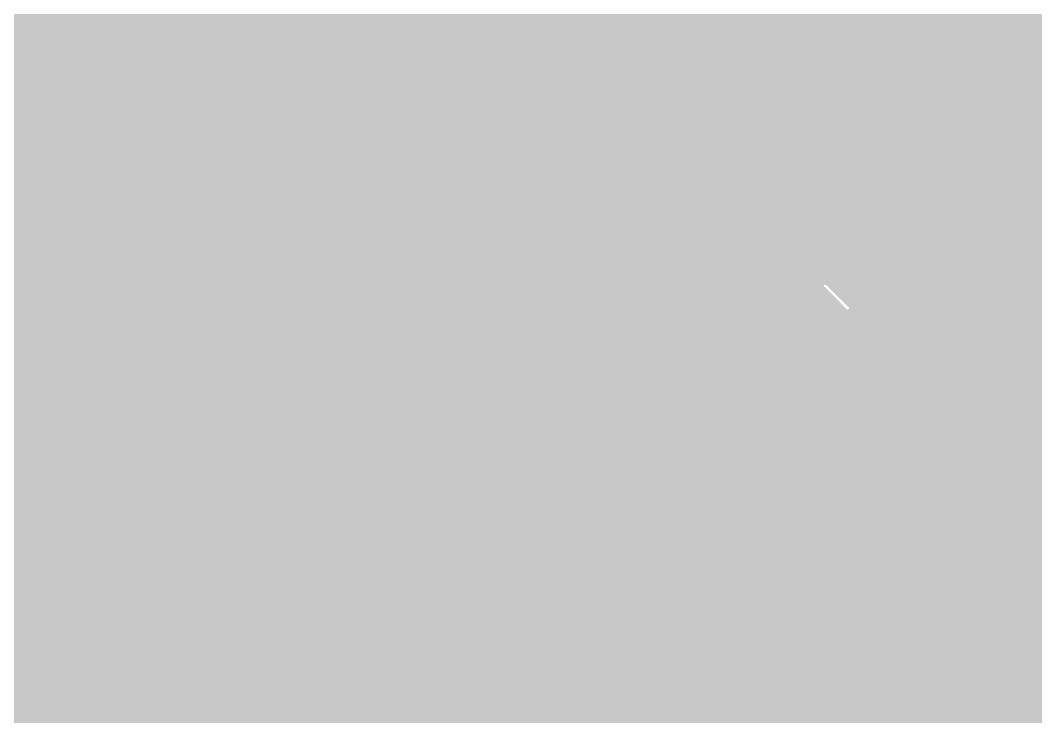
# Model space of a CAD drawing. Extents: x -72 to 72, y -47 to 50.
# Drawn here: x 13.66 to 19.81, y 24.64 to 28.85 of the extents above; entities that cross this region are included whole.
import ezdxf

# ---------------------------------------------------------------- set-up
doc = ezdxf.new("R2010")
doc.units = 0
doc.header["$MEASUREMENT"] = 0
doc.layers.get('0').update_dxf_attribs({"linetype": 'CONTINUOUS'})
for name, color, linetype in [('22-303-0_BOT', 7, 'CONTINUOUS'), ('22-303-0_DRD', 7, 'CONTINUOUS'), ('22-303-0_GND', 6, 'CONTINUOUS'), ('22-303-0_IN1', 4, 'CONTINUOUS'), ('22-303-0_IN2', 3, 'CONTINUOUS'), ('22-303-0_PWR', 5, 'CONTINUOUS'), ('22-303-0_SMB', 10, 'CONTINUOUS'), ('22-303-0_SMT', 14, 'CONTINUOUS'), ('22-303-0_SPB', 9, 'CONTINUOUS'), ('22-303-0_SPT', 12, 'CONTINUOUS'), ('22-303-0_SSB', 11, 'CONTINUOUS'), ('22-303-0_SST', 13, 'CONTINUOUS'), ('22-303-0_TOP', 8, 'CONTINUOUS'), ('THRUHOLE_TAP', 7, 'CONTINUOUS')]:
    doc.layers.add(name, color=color, linetype=linetype)

# ---------------------------------------------------------------- blocks, each defined once
blk = doc.blocks.new('ROUND_48')
at = {"const_width": 0.29972}
blk.add_lwpolyline([(-0.14986, 0, 1), (0.14986, 0, 1)], format="xyb", close=True, dxfattribs=at)
blk = doc.blocks.new('OBLONG_60')
at = {"const_width": 0.29972}
blk.add_lwpolyline([(0.59944, 0), (-0.59944, 0)], dxfattribs=at)
at = {"const_width": 0.14986}
for points in [[(-0.67437, 0, 1), (-0.52451, 0, 1)], [(0.52451, 0, 1), (0.67437, 0, 1)]]:
    blk.add_lwpolyline(points, format="xyb", close=True, dxfattribs=at)
blk = doc.blocks.new('ROUND_81')
at = {"const_width": 0.0635}
blk.add_lwpolyline([(-0.03175, 0, 1), (0.03175, 0, 1)], format="xyb", close=True, dxfattribs=at)
blk = doc.blocks.new('ROUND_82')
at = {"const_width": 0.50038}
blk.add_lwpolyline([(-0.25019, 0, 1), (0.25019, 0, 1)], format="xyb", close=True, dxfattribs=at)
blk = doc.blocks.new('ROUND_83')
at = {"const_width": 0.50038}
blk.add_lwpolyline([(-0.25019, 0, 1), (0.25019, 0, 1)], format="xyb", close=True, dxfattribs=at)
blk = doc.blocks.new('ROUND_53')
at = {"const_width": 0.29972}
blk.add_lwpolyline([(-0.14986, 0, 1), (0.14986, 0, 1)], format="xyb", close=True, dxfattribs=at)
blk = doc.blocks.new('RECTANGLE_2')
blk.add_solid([(0.63627, 0.51308), (0.63627, -0.51308), (-0.63627, 0.51308), (-0.63627, -0.51308)])
blk = doc.blocks.new('RECTANGLE_4')
blk.add_solid([(0.4826, 0.4064), (0.4826, -0.4064), (-0.4826, 0.4064), (-0.4826, -0.4064)])
blk = doc.blocks.new('ROUND_95')
at = {"const_width": 0.10033}
blk.add_lwpolyline([(-0.050164, 0, 1), (0.050164, 0, 1)], format="xyb", close=True, dxfattribs=at)

msp = doc.modelspace()

# ---------------------------------------------------------------- linework, layer by layer
at = {"layer": '22-303-0_BOT'}
for points, const_width in [([(18.8722, 30.78988), (18.8722, 27.84094)], 0.254), ([(19.1008, 30.76702), (19.1008, 27.24658)], 0.254), ([(19.3294, 30.24378), (19.3294, 27.11704)], 0.254), ([(19.558, 30.05836), (19.558, 27.0764)], 0.254), ([(19.7866, 30.00248), (19.7866, 27.09164)], 0.254), ([(15.24, 29.2989), (15.875, 29.2989), (16.1671, 29.591), (17.78, 29.591), (18.288, 29.083), (18.288, 27.686)], 0.2032), ([(15.24, 29.2989), (15.875, 29.2989), (16.1671, 29.591), (17.78, 29.591), (18.288, 29.083), (18.288, 27.686)], 0.2032), ([(18.6944, 29.083), (18.6944, 28.13304)], 0.254), ([(19.939, 28.8798), (18.6944, 28.8798)], 0.254), ([(11.176, 28.448), (11.9888, 28.448), (12.192, 28.64866), (15.24, 28.64866)], 0.2032), ([(20.21586, 28.6512), (18.6944, 28.6512)], 0.254), ([(20.84578, 28.4226), (18.6944, 28.4226)], 0.254), ([(20.828, 28.194), (18.6944, 28.194)], 0.254), ([(15.24, 27.99842), (13.26642, 27.99842), (11.938, 26.67), (11.938, 25.146), (12.7, 24.384), (12.7, 23.5712)], 0.381), ([(20.79752, 28.10256), (19.77136, 27.0764)], 0.254), ([(20.66036, 27.9654), (18.82394, 27.9654)], 0.254), ([(21.83892, 27.99842), (21.26742, 27.99842), (19.939, 26.67), (18.923, 26.67)], 0.2032), ([(20.43176, 27.7368), (18.88998, 27.7368)], 0.254), ([(20.20316, 27.5082), (18.86458, 27.5082)], 0.254), ([(18.8722, 27.53106), (18.8722, 27.27198)], 0.254), ([(18.669, 25.4), (18.669, 26.035), (17.35328, 27.35072), (15.24, 27.35072)], 0.2032), ([(15.24, 27.35072), (17.35328, 27.35072), (18.669, 26.035), (18.669, 25.4)], 0.2032), ([(19.97456, 27.2796), (18.73504, 27.2796)], 0.254), ([(19.77136, 27.0764), (19.37004, 27.0764)], 0.254), ([(17.18564, 26.94432), (16.22298, 26.94432)], 0.254), ([(17.18564, 26.94432), (16.22298, 26.94432)], 0.254), ([(16.3576, 26.94432), (16.3576, 26.45664)], 0.254), ([(16.5862, 26.94432), (16.5862, 26.45664)], 0.254), ([(16.8148, 26.94432), (16.8148, 26.45664)], 0.254), ([(17.0434, 26.94432), (17.0434, 26.4541)], 0.254), ([(17.18564, 26.94432), (18.2626, 25.86736)], 0.254), ([(17.18564, 26.94432), (18.2626, 25.86736)], 0.254), ([(17.30756, 26.8224), (16.27632, 26.8224)], 0.254), ([(17.272, 26.85796), (17.272, 26.3525)], 0.254), ([(15.24, 26.70048), (15.14348, 26.70048), (15.113, 26.67), (13.081, 26.67), (12.7, 26.289)], 0.2032), ([(17.5006, 26.62936), (17.5006, 26.12644)], 0.254), ([(17.53616, 26.5938), (16.2814, 26.5938)], 0.254), ([(17.00276, 26.45664), (16.22298, 26.45664)], 0.254), ([(17.7292, 26.40076), (17.7292, 25.89784)], 0.254), ([(17.76476, 26.3652), (17.2593, 26.3652)], 0.254), ([(17.28978, 26.33726), (18.08226, 25.54478)], 0.254), ([(14.23924, 26.2636), (13.30452, 26.2636)], 0.254), ([(13.6144, 26.2636), (13.6144, 24.8793)], 0.254), ([(13.843, 26.2636), (13.843, 24.8793)], 0.254), ([(14.0716, 26.2636), (14.0716, 24.8793)], 0.254), ([(19.939, 26.2636), (19.37004, 26.2636)], 0.254), ([(19.558, 26.2636), (19.558, 24.3078)], 0.254), ([(19.7866, 26.2636), (19.7866, 24.3078)], 0.254), ([(19.3294, 26.22296), (19.3294, 24.3078)], 0.254), ([(14.19352, 26.1366), (13.2842, 26.1366)], 0.254), ([(17.99336, 26.1366), (17.49044, 26.1366)], 0.254), ([(17.9578, 26.17216), (17.9578, 25.66924)], 0.254), ([(20.2946, 26.1366), (19.20748, 26.1366)], 0.254), ([(19.1008, 26.09088), (19.1008, 25.82164)], 0.254), ([(19.304, 23.368), (19.304, 23.749), (17.00276, 26.05024), (15.24, 26.05024)], 0.2032), ([(19.0754, 26.035), (19.0754, 25.84704)], 0.254), ([(14.20876, 25.908), (13.1699, 25.908)], 0.254), ([(18.22196, 25.908), (17.71904, 25.908)], 0.254), ([(18.1864, 25.94356), (18.1864, 25.76322)], 0.254), ([(20.2946, 25.908), (19.0754, 25.908)], 0.254), ([(18.2626, 25.86736), (18.2626, 25.84704)], 0.254), ([(18.2626, 25.86736), (18.2626, 25.84704)], 0.254), ([(14.3002, 25.74798), (14.3002, 25.70226)], 0.254), ([(14.28242, 25.6794), (12.4333, 25.6794)], 0.254), ([(18.13306, 25.6794), (17.94764, 25.6794)], 0.254), ([(20.2946, 25.6794), (19.20494, 25.6794)], 0.254), ([(16.5862, 25.64384), (17.12468, 25.10536)], 0.254), ([(16.83512, 25.64384), (16.5862, 25.64384)], 0.254), ([(16.5862, 25.64384), (17.12468, 25.10536)], 0.254), ([(16.8148, 25.64384), (16.8148, 25.41524)], 0.254), ([(16.83512, 25.64384), (18.4912, 23.98776)], 0.254), ([(14.18844, 25.4508), (12.4333, 25.4508)], 0.254), ([(17.02562, 25.4508), (16.77924, 25.4508)], 0.254), ([(17.0434, 25.43302), (17.0434, 25.18664)], 0.254), ([(20.14982, 25.4508), (19.27098, 25.4508)], 0.254), ([(15.24, 25.4), (16.256, 25.4), (17.018, 24.638), (17.018, 24.511)], 0.2032), ([(17.018, 24.511), (17.018, 24.638), (16.256, 25.4), (15.24, 25.4)], 0.2032), ([(14.22146, 25.2222), (12.56284, 25.2222)], 0.254), ([(17.25422, 25.2222), (17.00784, 25.2222)], 0.254), ([(20.00504, 25.2222), (19.24558, 25.2222)], 0.254), ([(17.272, 25.20442), (17.272, 25.05964)], 0.254), ([(14.3002, 25.09774), (14.3002, 24.8793)], 0.254), ([(14.43736, 24.9936), (12.79144, 24.9936)], 0.254), ([(16.08836, 24.9936), (16.04264, 24.9936)], 0.254), ([(16.08836, 24.9936), (16.04264, 24.9936)], 0.254), ([(16.08836, 24.9936), (16.42872, 24.6507)], 0.254), ([(16.08836, 24.9936), (16.42872, 24.6507)], 0.254), ([(17.48282, 24.9936), (17.38122, 24.9936)], 0.254), ([(17.5006, 24.97582), (17.5006, 24.87422)], 0.254), ([(19.1008, 24.97582), (19.1008, 24.52624)], 0.254), ([(19.96948, 24.9936), (19.11604, 24.9936)], 0.254), ([(14.5288, 24.95804), (14.5288, 24.8793)], 0.254), ([(15.83944, 24.94534), (14.64056, 24.94534)], 0.254), ([(14.7574, 24.94534), (14.7574, 24.8539)], 0.254), ([(14.986, 24.94534), (14.986, 24.70404)], 0.254), ([(15.2146, 24.94534), (15.2146, 24.47544)], 0.254), ([(15.4432, 24.94534), (15.4432, 24.3078)], 0.254), ([(15.6718, 24.94534), (15.6718, 22.0218)], 0.254), ([(15.9004, 24.94788), (15.9004, 22.0218)], 0.254), ([(16.129, 24.95296), (16.129, 24.3078)], 0.254), ([(14.605, 24.8793), (12.90574, 24.8793)], 0.254), ([(18.81378, 24.81326), (19.31924, 24.3078)], 0.254), ([(18.8722, 24.83104), (18.8722, 24.75484)], 0.254), ([(16.31696, 24.765), (14.91996, 24.765)], 0.254), ([(14.95806, 24.72944), (15.20952, 24.48052)], 0.254), ([(16.3576, 24.72436), (16.3576, 24.3078)], 0.254), ([(17.71142, 24.765), (17.56664, 24.765)], 0.254), ([(17.7292, 24.74722), (17.7292, 21.73224)], 0.254), ([(20.02536, 24.765), (18.86204, 24.765)], 0.254), ([(16.41348, 24.5364), (15.15364, 24.5364)], 0.254), ([(17.94002, 24.5364), (17.62252, 24.5364)], 0.254), ([(17.9578, 24.51862), (17.9578, 21.96084)], 0.254), ([(20.21078, 24.5364), (19.09064, 24.5364)], 0.254)]:
    msp.add_lwpolyline(points, dxfattribs=dict(at, const_width=const_width))
at = {"layer": '22-303-0_BOT', "const_width": 0.254}
for points in [[(19.84248, 29.21, 0.4142136), (20.447, 28.60548)], [(18.89252, 27.686, 0.2113086), (18.69464, 28.13331)], [(18.67408, 27.22118, 0.2230086), (18.89225, 27.686)], [(18.923, 27.27452, 0.1064485), (18.67419, 27.22094)], [(19.37004, 27.0764, 0.2113087), (18.923, 27.27416)], [(16.2941, 26.70048, 0.1425289), (16.22312, 26.94441)], [(16.22298, 26.45664, 0.1425287), (16.29393, 26.70048)], [(17.28978, 26.33726, 0.1989124), (17.00276, 26.45615)], [(17.28978, 26.33726, 0.1989124), (17.00276, 26.45615)], [(14.23924, 26.2636, 0.1227719), (14.18605, 26.05024)], [(19.07286, 26.08326, 0.1467691), (19.37109, 26.26265)], [(19.0754, 26.035, 0.0297416), (19.07253, 26.08322)], [(14.1859, 26.05024, 0.2019958), (14.3229, 25.72496)], [(18.2626, 25.84704, 0.1488504), (18.08244, 25.54474)], [(18.2626, 25.84704, 0.1488504), (18.08244, 25.54474)], [(19.27352, 25.4, 0.2113086), (19.07564, 25.84731)], [(19.27352, 25.4, 0.2113086), (19.07564, 25.84731)], [(14.32306, 25.72512, 0.2019958), (14.18613, 25.4)], [(14.1859, 25.4, 0.4142136), (14.64056, 24.94534)], [(18.81378, 24.81326, 0.3450056), (19.27352, 25.4)], [(18.81378, 24.81326, 0.3450056), (19.27352, 25.4)], [(17.62252, 24.511, 0.3631045), (17.12468, 25.10536)], [(17.62252, 24.511, 0.3631045), (17.12468, 25.10536)], [(15.83944, 24.94534, 0.1164333), (16.04277, 24.99334)], [(14.95552, 24.73452, 0.1989124), (14.605, 24.87971)], [(14.95552, 24.73452, 0.1989124), (14.605, 24.87971)], [(16.42872, 24.6507, 0.0582587), (16.41239, 24.511)], [(16.42872, 24.6507, 0.0582587), (16.41239, 24.511)], [(16.41348, 24.511, 0.0859673), (16.4487, 24.30768)], [(16.41348, 24.511, 0.0859673), (16.4487, 24.30768)], [(17.58696, 24.3078, 0.0859668), (17.62216, 24.511)], [(17.58696, 24.3078, 0.0859668), (17.62216, 24.511)]]:
    msp.add_lwpolyline(points, format="xyb", dxfattribs=at)
at = {"layer": '22-303-0_DRD', "const_width": 0.254}
for points in [[(21.082, 29.845), (19.812, 28.575)], [(17.78, 29.591), (16.51, 28.321)], [(17.78, 28.321), (16.51, 29.591)], [(18.923, 28.321), (17.653, 27.051)], [(18.923, 27.051), (17.653, 28.321)], [(18.923, 28.321), (17.653, 27.051)], [(18.923, 27.051), (17.653, 28.321)], [(17.78, 27.305), (16.51, 26.035)], [(17.78, 26.035), (16.51, 27.305)], [(17.78, 27.305), (16.51, 26.035)], [(17.78, 26.035), (16.51, 27.305)], [(17.78, 27.305), (16.51, 26.035)], [(17.78, 26.035), (16.51, 27.305)], [(19.558, 27.305), (18.288, 26.035)], [(19.558, 26.035), (18.288, 27.305)], [(14.605, 26.5938), (13.335, 25.3238)], [(14.605, 25.3238), (13.335, 26.5938)], [(14.605, 26.5938), (13.335, 25.3238)], [(14.605, 25.3238), (13.335, 26.5938)], [(19.304, 26.035), (18.034, 24.765)], [(19.304, 24.765), (18.034, 26.035)], [(19.304, 26.035), (18.034, 24.765)], [(19.304, 24.765), (18.034, 26.035)], [(17.653, 25.146), (16.383, 23.876)], [(17.653, 23.876), (16.383, 25.146)], [(17.653, 25.146), (16.383, 23.876)], [(17.653, 23.876), (16.383, 25.146)]]:
    msp.add_lwpolyline(points, dxfattribs=at)
at = {"layer": '22-303-0_IN1'}
for points, const_width in [([(15.9766, 30.96514), (15.9766, 17.80794)], 0.254), ([(15.748, 30.79496), (15.748, 17.59966)], 0.254), ([(16.2052, 30.72638), (16.2052, 17.87398)], 0.254), ([(16.4338, 30.65018), (16.4338, 24.66594)], 0.254), ([(15.5194, 30.56636), (15.5194, 10.64768)], 0.254), ([(19.812, 30.607), (19.812, 27.813), (19.939, 27.686), (19.939, 23.622), (21.463, 22.098), (24.765, 22.098)], 0.2032), ([(13.6906, 30.3276), (13.6906, 26.49474)], 0.254), ([(13.9192, 30.3276), (13.9192, 26.56078)], 0.254), ([(14.1478, 30.3276), (14.1478, 26.53538)], 0.254), ([(14.3764, 30.3276), (14.3764, 26.40584)], 0.254), ([(14.605, 30.3276), (14.605, 17.71904)], 0.254), ([(14.8336, 30.3276), (14.8336, 17.49044)], 0.254), ([(15.0622, 30.3276), (15.0622, 17.25422)], 0.254), ([(15.2908, 30.36824), (15.2908, 10.31494)], 0.254), ([(17.75714, 29.86532), (19.4056, 28.2194)], 0.254), ([(17.8054, 29.8196), (17.8054, 28.04922)], 0.254), ([(18.034, 29.591), (18.034, 28.23464)], 0.254), ([(18.2626, 29.3624), (18.2626, 28.29052)], 0.254), ([(18.4912, 29.1338), (18.4912, 28.25496)], 0.254), ([(18.7198, 28.9052), (18.7198, 28.21686)], 0.254), ([(16.57604, 28.7528), (12.18946, 28.7528)], 0.254), ([(18.8722, 28.7528), (17.71396, 28.7528)], 0.254), ([(18.9484, 28.6766), (18.9484, 28.10764)], 0.254), ([(16.6624, 28.59278), (16.6624, 27.03322)], 0.254), ([(16.72082, 28.5242), (11.91514, 28.5242)], 0.254), ([(19.1008, 28.5242), (17.56664, 28.5242)], 0.254), ([(17.5768, 28.53182), (17.5768, 27.09164)], 0.254), ([(19.177, 28.448), (19.177, 27.87904)], 0.254), ([(16.891, 28.40736), (16.891, 27.21864)], 0.254), ([(17.1196, 28.35148), (17.1196, 27.27452)], 0.254), ([(17.3482, 28.38704), (17.3482, 27.23896)], 0.254), ([(19.3294, 28.2956), (11.7602, 28.2956)], 0.254), ([(18.669, 28.2194), (18.57248, 28.2194)], 0.254), ([(19.4056, 28.2194), (19.4056, 27.813)], 0.254), ([(17.8181, 28.067), (11.6459, 28.067)], 0.254), ([(18.9611, 28.09494), (19.48434, 27.5717)], 0.254), ([(19.4056, 28.067), (18.98904, 28.067)], 0.254), ([(17.7038, 27.8384), (10.13968, 27.8384)], 0.254), ([(19.4056, 27.8384), (19.21764, 27.8384)], 0.254), ([(19.4056, 27.813), (19.4056, 27.65044)], 0.254), ([(18.288, 27.686), (18.415, 27.813), (18.669, 27.813), (19.558, 26.924), (19.558, 21.971), (23.749, 17.78), (23.749, 12.573), (25.4, 10.922), (25.4, 6.858)], 0.2032), ([(17.68856, 27.6098), (9.80694, 27.6098)], 0.254), ([(17.76476, 27.3812), (11.25728, 27.3812)], 0.254), ([(17.8054, 27.32278), (17.8054, 23.85568)], 0.254), ([(16.78178, 27.1526), (11.42238, 27.1526)], 0.254), ([(18.00352, 27.1526), (17.50822, 27.1526)], 0.254), ([(18.034, 27.13736), (18.034, 23.95982)], 0.254), ([(18.2626, 27.08148), (18.2626, 25.84704)], 0.254), ([(18.4912, 27.11704), (18.4912, 27.09164)], 0.254), ([(16.59636, 26.924), (11.4681, 26.924)], 0.254), ([(18.37436, 26.924), (17.69364, 26.924)], 0.254), ([(16.54048, 26.6954), (13.14704, 26.6954)], 0.254), ([(18.31848, 26.6954), (17.74952, 26.6954)], 0.254), ([(13.64234, 26.4668), (13.27658, 26.4668)], 0.254), ([(16.57604, 26.4668), (14.29766, 26.4668)], 0.254), ([(18.35404, 26.4668), (17.71396, 26.4668)], 0.254), ([(16.6624, 26.30678), (16.6624, 24.99868)], 0.254), ([(16.72082, 26.2382), (14.50594, 26.2382)], 0.254), ([(18.49882, 26.2382), (17.56664, 26.2382)], 0.254), ([(17.5768, 26.24582), (17.5768, 24.74214)], 0.254), ([(18.4912, 26.24582), (18.4912, 25.97658)], 0.254), ([(16.891, 26.12136), (16.891, 25.10282)], 0.254), ([(17.3482, 26.10104), (17.3482, 25.01646)], 0.254), ([(18.7198, 26.10104), (18.7198, 26.00198)], 0.254), ([(19.1516, 26.1112), (19.1516, 25.76322)], 0.254), ([(17.1196, 26.06548), (17.1196, 25.10536)], 0.254), ([(18.9484, 26.06548), (18.9484, 25.93594)], 0.254), ([(19.1516, 26.0096), (14.57198, 26.0096)], 0.254), ([(18.1991, 25.781), (14.54658, 25.781)], 0.254), ([(18.0848, 25.5524), (14.41704, 25.5524)], 0.254), ([(14.3764, 25.51176), (14.3764, 17.94764)], 0.254), ([(13.6906, 25.42286), (13.6906, 23.97252)], 0.254), ([(13.9192, 25.35682), (13.9192, 23.93696)], 0.254), ([(14.1478, 25.37968), (14.1478, 23.78964)], 0.254), ([(18.06956, 25.3238), (13.29944, 25.3238)], 0.254), ([(16.86306, 25.0952), (13.2207, 25.0952)], 0.254), ([(18.14576, 25.0952), (17.17294, 25.0952)], 0.254), ([(19.1516, 25.03678), (19.1516, 21.971)], 0.254), ([(18.2626, 24.95296), (18.2626, 23.96236)], 0.254), ([(16.52778, 24.8666), (12.98448, 24.8666)], 0.254), ([(18.38452, 24.8666), (17.50568, 24.8666)], 0.254), ([(18.9484, 24.86406), (18.9484, 21.54936)], 0.254), ([(19.1516, 24.8666), (18.95348, 24.8666)], 0.254), ([(18.4912, 24.82088), (18.4912, 23.87346)], 0.254), ([(18.7198, 24.79802), (18.7198, 23.59914)], 0.254), ([(16.42618, 24.638), (10.23366, 24.638)], 0.254), ([(19.1516, 24.638), (17.60982, 24.638)], 0.254)]:
    msp.add_lwpolyline(points, dxfattribs=dict(at, const_width=const_width))
at = {"layer": '22-303-0_IN1', "const_width": 0.254}
for points in [[(17.145, 29.56052, 0.4142136), (16.54048, 28.956)], [(17.74952, 28.956, 0.4142136), (17.145, 29.56052)], [(16.54048, 28.956, 0.4142136), (17.145, 28.35148)], [(17.145, 28.35148, 0.4142136), (17.74952, 28.956)], [(18.288, 28.29052, 0.4142136), (17.68348, 27.686)], [(18.57248, 28.2194, 0.1231056), (18.288, 28.29052)], [(18.95602, 28.10002, 0.1989124), (18.669, 28.21891)], [(19.4056, 27.813, 0.1600369), (19.48476, 27.57201)], [(17.68348, 27.686, 0.4142136), (18.288, 27.08148)], [(17.145, 27.27452, 0.4142136), (16.54048, 26.67)], [(17.145, 27.27452, 0.4142136), (16.54048, 26.67)], [(17.74952, 26.67, 0.4142136), (17.145, 27.27452)], [(17.74952, 26.67, 0.4142136), (17.145, 27.27452)], [(18.288, 27.08148, 0.1064474), (18.53681, 27.13506)], [(18.53692, 27.13482, 0.2230086), (18.31875, 26.67)], [(16.54048, 26.67, 0.4142136), (17.145, 26.06548)], [(16.54048, 26.67, 0.4142136), (17.145, 26.06548)], [(17.145, 26.06548, 0.4142136), (17.74952, 26.67)], [(17.145, 26.06548, 0.4142136), (17.74952, 26.67)], [(18.31848, 26.67, 0.4142136), (18.923, 26.06548)], [(13.97, 26.56332, 0.4142136), (13.36548, 25.9588)], [(14.57452, 25.9588, 0.4142136), (13.97, 26.56332)], [(18.923, 26.06548, 0.097385), (19.15189, 26.11049)], [(13.36548, 25.9588, 0.4142136), (13.97, 25.35428)], [(13.97, 25.35428, 0.4142136), (14.57452, 25.9588)], [(18.669, 26.00452, 0.4142136), (18.06448, 25.4)], [(18.669, 26.00452, 0.4142136), (18.06448, 25.4)], [(19.1516, 25.76322, 0.2356241), (18.669, 26.00401)], [(19.1516, 25.76322, 0.2356241), (18.669, 26.00401)], [(18.06448, 25.4, 0.4142136), (18.669, 24.79548)], [(18.06448, 25.4, 0.4142136), (18.669, 24.79548)], [(17.018, 25.11552, 0.4142136), (16.41348, 24.511)], [(17.018, 25.11552, 0.4142136), (16.41348, 24.511)], [(17.62252, 24.511, 0.4142136), (17.018, 25.11552)], [(17.62252, 24.511, 0.4142136), (17.018, 25.11552)], [(18.669, 24.79548, 0.2356234), (19.152, 25.03647)], [(18.669, 24.79548, 0.2356234), (19.152, 25.03647)], [(16.41348, 24.511, 0.4142136), (17.018, 23.90648)], [(16.41348, 24.511, 0.4142136), (17.018, 23.90648)], [(17.018, 23.90648, 0.4142136), (17.62252, 24.511)], [(17.018, 23.90648, 0.4142136), (17.62252, 24.511)]]:
    msp.add_lwpolyline(points, format="xyb", dxfattribs=at)
at = {"layer": '22-303-0_IN2'}
for points, const_width in [([(18.288, 27.686), (18.288, 29.083), (17.78, 29.591), (16.891, 29.591), (16.637, 29.337), (12.319, 29.337), (11.303, 30.353), (10.795, 30.353), (10.16, 29.718), (8.001, 29.718), (6.604, 28.321), (4.318, 28.321), (3.429, 29.21)], 0.2032), ([(18.8722, 30.2006), (18.8722, 27.84094)], 0.254), ([(19.1008, 30.2006), (19.1008, 27.24658)], 0.254), ([(19.3294, 30.2006), (19.3294, 27.11704)], 0.254), ([(19.558, 30.05836), (19.558, 25.46604)], 0.254), ([(19.7866, 30.00248), (19.7866, 25.69464)], 0.254), ([(18.923, 26.67), (18.034, 26.67), (16.51, 28.194), (12.573, 28.194), (11.684, 29.083)], 0.2032), ([(18.6944, 29.083), (18.6944, 28.13304)], 0.254), ([(19.939, 28.8798), (18.6944, 28.8798)], 0.254), ([(20.21586, 28.6512), (18.6944, 28.6512)], 0.254), ([(21.67636, 28.4226), (18.6944, 28.4226)], 0.254), ([(21.90496, 28.194), (18.6944, 28.194)], 0.254), ([(22.13356, 27.9654), (18.82394, 27.9654)], 0.254), ([(16.34236, 27.7876), (15.45844, 27.7876)], 0.254), ([(15.45844, 27.7876), (17.05864, 26.1874)], 0.254), ([(16.39316, 27.7368), (15.50924, 27.7368)], 0.254), ([(15.6718, 27.7876), (15.6718, 27.57424)], 0.254), ([(15.9004, 27.7876), (15.9004, 27.34564)], 0.254), ([(16.129, 27.7876), (16.129, 27.11704)], 0.254), ([(16.34236, 27.7876), (17.74698, 26.38298)], 0.254), ([(16.3576, 27.77236), (16.3576, 26.88844)], 0.254), ([(22.36216, 27.7368), (18.88998, 27.7368)], 0.254), ([(18.669, 25.4), (17.653, 25.4), (17.272, 25.781), (16.891, 25.781), (15.113, 27.559), (6.096, 27.559), (5.334, 26.797)], 0.2032), ([(16.62176, 27.5082), (15.73784, 27.5082)], 0.254), ([(16.5862, 27.54376), (16.5862, 26.65984)], 0.254), ([(22.59076, 27.5082), (18.86458, 27.5082)], 0.254), ([(18.8722, 27.53106), (18.8722, 27.27198)], 0.254), ([(16.8148, 27.31516), (16.8148, 26.43124)], 0.254), ([(16.85036, 27.2796), (15.96644, 27.2796)], 0.254), ([(22.81936, 27.2796), (18.73504, 27.2796)], 0.254), ([(17.0434, 27.08656), (17.0434, 26.20264)], 0.254), ([(17.07896, 27.051), (16.19504, 27.051)], 0.254), ([(21.19376, 27.051), (19.3929, 27.051)], 0.254), ([(21.04898, 26.95702), (19.26336, 25.1714)], 0.254), ([(10.86358, 26.924), (14.859, 26.924), (16.383, 25.4), (17.018, 25.4), (17.653, 24.765), (19.431, 24.765), (21.336, 26.67), (22.733, 26.67), (23.114, 26.289)], 0.2032), ([(17.30756, 26.8224), (16.42364, 26.8224)], 0.254), ([(17.272, 26.85796), (17.272, 26.1874)], 0.254), ([(20.91436, 26.8224), (19.5072, 26.8224)], 0.254), ([(17.5006, 26.62936), (17.5006, 26.11628)], 0.254), ([(17.53616, 26.5938), (16.65224, 26.5938)], 0.254), ([(20.68576, 26.5938), (19.52244, 26.5938)], 0.254), ([(14.69136, 26.5176), (13.2588, 26.5176)], 0.254), ([(13.6144, 26.5176), (13.6144, 23.96236)], 0.254), ([(13.843, 26.5176), (13.843, 23.95982)], 0.254), ([(14.0716, 26.5176), (14.0716, 23.85568)], 0.254), ([(14.3002, 26.5176), (14.3002, 23.52294)], 0.254), ([(14.5288, 26.5176), (14.5288, 18.4404)], 0.254), ([(14.69136, 26.5176), (16.09598, 25.11298)], 0.254), ([(14.7574, 26.45156), (14.7574, 18.4404)], 0.254), ([(17.7292, 26.40076), (17.7292, 25.89784)], 0.254), ([(14.84376, 26.3652), (13.29944, 26.3652)], 0.254), ([(17.76476, 26.3652), (16.88084, 26.3652)], 0.254), ([(20.45716, 26.3652), (19.4437, 26.3652)], 0.254), ([(17.9578, 26.27122), (17.9578, 25.8064)], 0.254), ([(18.47596, 26.2636), (18.034, 26.2636)], 0.254), ([(18.1864, 26.2636), (18.1864, 25.8064)], 0.254), ([(18.415, 26.2636), (18.415, 25.94864)], 0.254), ([(14.986, 26.22296), (14.986, 18.4404)], 0.254), ([(19.3294, 26.22296), (19.3294, 25.23744)], 0.254), ([(15.07236, 26.1366), (13.2842, 26.1366)], 0.254), ([(17.272, 26.1874), (17.05864, 26.1874)], 0.254), ([(18.63852, 26.1366), (17.46758, 26.1366)], 0.254), ([(20.22856, 26.1366), (19.20748, 26.1366)], 0.254), ([(18.6436, 26.13406), (18.6436, 26.00452)], 0.254), ([(19.1008, 26.09088), (19.1008, 25.82164)], 0.254), ([(17.5641, 26.06294), (17.82064, 25.8064)], 0.254), ([(18.8722, 26.06802), (18.8722, 25.96896)], 0.254), ([(15.2146, 25.99436), (15.2146, 18.4404)], 0.254), ([(15.30096, 25.908), (13.1699, 25.908)], 0.254), ([(18.34134, 25.908), (17.71904, 25.908)], 0.254), ([(19.99996, 25.908), (18.99666, 25.908)], 0.254), ([(18.22196, 25.8064), (17.82064, 25.8064)], 0.254), ([(15.4432, 25.76576), (15.4432, 18.4404)], 0.254), ([(15.52956, 25.6794), (12.0904, 25.6794)], 0.254), ([(19.77136, 25.6794), (19.20494, 25.6794)], 0.254), ([(15.6718, 25.53716), (15.6718, 18.4404)], 0.254), ([(15.75816, 25.4508), (12.0904, 25.4508)], 0.254), ([(19.54276, 25.4508), (19.27098, 25.4508)], 0.254), ([(15.9004, 25.30856), (15.9004, 18.4404)], 0.254), ([(15.98676, 25.2222), (12.0904, 25.2222)], 0.254), ([(19.31416, 25.2222), (19.24558, 25.2222)], 0.254), ([(19.26336, 25.1714), (19.2278, 25.1714)], 0.254), ([(16.129, 25.0825), (16.129, 18.4404)], 0.254), ([(16.383, 24.9936), (12.0904, 24.9936)], 0.254), ([(16.3576, 24.9936), (16.3576, 18.4404)], 0.254), ([(16.65478, 24.9936), (16.383, 24.9936)], 0.254), ([(16.5862, 24.9936), (16.5862, 24.93264)], 0.254), ([(16.46936, 24.765), (12.0904, 24.765)], 0.254), ([(20.01774, 24.7777), (19.7231, 24.48052)], 0.254), ([(19.7866, 24.54656), (19.7866, 21.3614)], 0.254), ([(16.41348, 24.5364), (12.0904, 24.5364)], 0.254), ([(20.21078, 24.5364), (19.77644, 24.5364)], 0.254)]:
    msp.add_lwpolyline(points, dxfattribs=dict(at, const_width=const_width))
at = {"layer": '22-303-0_IN2', "const_width": 0.254}
for points in [[(19.84248, 29.21, 0.4142136), (20.447, 28.60548)], [(18.89252, 27.686, 0.2113086), (18.69464, 28.13331)], [(18.67408, 27.22118, 0.2230086), (18.89225, 27.686)], [(18.923, 27.27452, 0.1064485), (18.67419, 27.22094)], [(19.52752, 26.67, 0.4142136), (18.923, 27.27452)], [(18.923, 26.06548, 0.4142136), (19.52752, 26.67)], [(17.74698, 26.38298, 0.1989124), (18.034, 26.26409)], [(18.47596, 26.2636, 0.2113087), (18.923, 26.06584)], [(17.55902, 26.06802, 0.1989124), (17.272, 26.18691)], [(17.55902, 26.06802, 0.1989124), (17.272, 26.18691)], [(18.669, 26.00452, 0.2113092), (18.22169, 25.80664)], [(18.669, 26.00452, 0.2113092), (18.22169, 25.80664)], [(19.27352, 25.4, 0.4142136), (18.669, 26.00452)], [(19.27352, 25.4, 0.4142136), (18.669, 26.00452)], [(19.2278, 25.1714, 0.0973858), (19.27275, 25.4)], [(19.2278, 25.1714, 0.0973858), (19.27275, 25.4)], [(16.09598, 25.11298, 0.1989124), (16.383, 24.99409)], [(16.65478, 24.9936, 0.2356241), (16.41399, 24.511)], [(16.65478, 24.9936, 0.2356241), (16.41399, 24.511)], [(16.41348, 24.511, 0.4142136), (17.018, 23.90648)], [(16.41348, 24.511, 0.4142136), (17.018, 23.90648)]]:
    msp.add_lwpolyline(points, format="xyb", dxfattribs=at)
at = {"layer": '22-303-0_SSB', "const_width": 0.1524}
for points in [[(16.8402, 24.89962), (16.33982, 25.4), (16.33982, 31.6992), (20.7391, 31.6992), (20.7391, 24.89962), (16.8402, 24.89962)], [(17.018, 26.03754), (17.018, 25.35936)], [(17.15516, 26.0604), (17.15516, 25.33904)], [(17.29232, 26.02738), (17.29232, 25.37206)], [(16.88084, 25.95118), (16.88084, 25.44826)], [(17.35328, 25.98928), (16.92402, 25.98928)], [(17.42948, 25.91308), (17.42948, 25.48382)], [(17.46758, 25.85212), (16.81226, 25.85212)], [(17.5006, 25.71496), (16.77924, 25.71496)], [(17.47774, 25.5778), (16.79956, 25.5778)], [(17.39138, 25.44064), (16.88846, 25.44064)]]:
    msp.add_lwpolyline(points, dxfattribs=at)
for points in [[(17.13992, 26.0604, 0.4142136), (16.77924, 25.69972)], [(17.5006, 25.69972, 0.4142136), (17.13992, 26.0604)], [(16.77924, 25.69972, 0.4142136), (17.13992, 25.33904)], [(17.13992, 25.33904, 0.4142136), (17.5006, 25.69972)]]:
    msp.add_lwpolyline(points, format="xyb", dxfattribs=at)
at = {"layer": '22-303-0_SST', "const_width": 0.1524}
for points in [[(14.097, 23.368), (11.303, 23.368), (11.303, 28.702), (14.097, 28.702), (14.097, 23.368)], [(18.034, 24.892), (18.034, 28.448), (16.256, 28.448), (16.256, 24.892), (18.034, 24.892)], [(14.4145, 28.1305), (14.4145, 25.2095), (16.0528, 25.2095), (16.0528, 28.1305), (14.4145, 28.1305)], [(16.19758, 24.44496), (15.18158, 24.80056), (15.18158, 24.32812)]]:
    msp.add_lwpolyline(points, dxfattribs=at)
at = {"layer": '22-303-0_TOP'}
for points, const_width in [([(15.24, 27.3812), (15.24, 27.432), (12.40536, 30.26664), (12.40536, 31.23946)], 0.2032), ([(13.0556, 31.23946), (13.0556, 30.3784), (14.986, 28.448), (15.748, 28.448), (16.129, 28.067), (16.129, 25.527), (13.97, 23.368), (13.716, 23.368)], 0.2032), ([(17.145, 27.686), (17.145, 28.956), (15.113, 28.956), (13.70584, 30.36316), (13.70584, 31.23946)], 0.2032), ([(24.003, 28.956), (23.876, 28.956), (23.495, 28.575), (19.685, 28.575), (18.034, 30.226), (17.272, 30.226)], 0.2032), ([(17.86636, 29.8196), (19.39798, 28.28798)], 0.254), ([(17.9578, 29.72816), (17.9578, 28.50388)], 0.254), ([(18.1864, 29.49956), (18.1864, 28.28036)], 0.254), ([(18.415, 29.27096), (18.415, 28.27782)], 0.254), ([(18.6436, 29.04236), (18.6436, 28.17368)], 0.254), ([(17.145, 28.956), (17.145, 27.686)], 0.2032), ([(18.80616, 28.8798), (17.74444, 28.8798)], 0.254), ([(17.7292, 28.80106), (17.7292, 28.50388)], 0.254), ([(18.8722, 28.81376), (18.8722, 27.84094)], 0.254), ([(19.03476, 28.6512), (17.6657, 28.6512)], 0.254), ([(19.1008, 28.58516), (19.1008, 27.24658)], 0.254), ([(18.08734, 28.50388), (17.5514, 28.50388)], 0.254), ([(18.08734, 28.50388), (18.08734, 28.25496)], 0.254), ([(19.26336, 28.4226), (18.08734, 28.4226)], 0.254), ([(19.3294, 28.35656), (19.3294, 27.11704)], 0.254), ([(13.9065, 28.18892), (14.4526, 27.64536)], 0.254), ([(13.9065, 28.18892), (13.9065, 26.8986)], 0.254), ([(19.54276, 28.194), (18.61566, 28.194)], 0.254), ([(19.558, 28.18892), (19.558, 26.0604)], 0.254), ([(23.495, 28.1686), (19.685, 28.1686)], 0.254), ([(19.7866, 28.1686), (19.7866, 26.0604)], 0.254), ([(14.0716, 28.02382), (14.0716, 24.04364)], 0.254), ([(14.13002, 27.9654), (13.9065, 27.9654)], 0.254), ([(23.6982, 27.9654), (18.82394, 27.9654)], 0.254), ([(14.3002, 27.79776), (14.3002, 24.27224)], 0.254), ([(14.36116, 27.7368), (13.9065, 27.7368)], 0.254), ([(23.86076, 27.7368), (18.88998, 27.7368)], 0.254), ([(14.4526, 27.64536), (14.4526, 26.67)], 0.254), ([(14.4526, 27.5082), (13.9065, 27.5082)], 0.254), ([(26.06802, 27.5082), (18.86458, 27.5082)], 0.254), ([(18.8722, 27.53106), (18.8722, 27.27198)], 0.254), ([(14.4526, 27.2796), (13.9065, 27.2796)], 0.254), ([(23.54834, 27.2796), (18.73504, 27.2796)], 0.254), ([(18.08734, 27.1145), (18.08734, 26.86812)], 0.254), ([(18.1864, 27.0891), (18.1864, 25.76322)], 0.254), ([(18.415, 27.09418), (18.415, 26.99766)], 0.254), ([(14.4526, 27.051), (13.9065, 27.051)], 0.254), ([(18.4531, 27.051), (18.08734, 27.051)], 0.254), ([(23.29942, 27.051), (19.3929, 27.051)], 0.254), ([(13.9065, 26.8986), (11.4935, 26.8986)], 0.254), ([(13.6144, 26.8986), (13.6144, 25.1714)], 0.254), ([(13.843, 26.8986), (13.843, 25.1714)], 0.254), ([(14.4526, 26.8224), (12.98448, 26.8224)], 0.254), ([(18.08734, 26.86812), (16.5354, 26.86812)], 0.254), ([(16.5354, 26.86812), (16.5354, 26.47188)], 0.254), ([(18.3388, 26.8224), (16.5354, 26.8224)], 0.254), ([(16.5862, 26.86812), (16.5862, 26.47188)], 0.254), ([(16.8148, 26.86812), (16.8148, 26.47188)], 0.254), ([(17.0434, 26.86812), (17.0434, 26.47188)], 0.254), ([(17.272, 26.86812), (17.272, 26.47188)], 0.254), ([(17.5006, 26.86812), (17.5006, 26.47188)], 0.254), ([(17.7292, 26.86812), (17.7292, 26.47188)], 0.254), ([(17.9578, 26.86812), (17.9578, 26.47188)], 0.254), ([(22.82952, 26.8224), (19.5072, 26.8224)], 0.254), ([(14.4526, 26.67), (14.4526, 25.2476)], 0.254), ([(15.7226, 26.67), (14.4526, 26.67)], 0.254), ([(17.145, 26.67), (17.145, 25.654)], 0.2032), ([(17.145, 26.67), (17.145, 25.654)], 0.2032), ([(17.145, 25.654), (17.145, 26.67)], 0.2032), ([(14.4526, 26.5938), (13.2207, 26.5938)], 0.254), ([(18.32356, 26.5938), (16.5354, 26.5938)], 0.254), ([(22.59076, 26.5938), (19.52244, 26.5938)], 0.254), ([(18.08734, 26.47188), (16.5354, 26.47188)], 0.254), ([(17.145, 26.47188), (17.145, 25.654)], 0.254), ([(18.08734, 26.47188), (18.08734, 25.56002)], 0.254), ([(14.4526, 26.3652), (13.29944, 26.3652)], 0.254), ([(18.39976, 26.3652), (18.08734, 26.3652)], 0.254), ([(18.415, 26.34234), (18.415, 25.94864)], 0.254), ([(22.51456, 26.3652), (19.4437, 26.3652)], 0.254), ([(24.511, 26.289), (23.876, 25.654), (18.923, 25.654), (18.669, 25.4)], 0.2032), ([(19.3294, 26.22296), (19.3294, 26.0604)], 0.254), ([(14.4526, 26.1366), (13.2842, 26.1366)], 0.254), ([(18.63852, 26.1366), (18.08734, 26.1366)], 0.254), ([(22.5298, 26.1366), (19.20748, 26.1366)], 0.254), ([(18.6436, 26.13406), (18.6436, 26.00452)], 0.254), ([(19.1008, 26.09088), (19.1008, 26.0604)], 0.254), ([(22.5552, 26.0604), (18.923, 26.0604)], 0.254), ([(14.4526, 25.9588), (15.24, 25.9588)], 0.254), ([(18.71472, 26.00198), (18.669, 26.00371)], 0.254), ([(18.71472, 26.00198), (18.669, 26.00371)], 0.254), ([(14.4526, 25.908), (13.1699, 25.908)], 0.254), ([(15.24, 25.9588), (13.97, 25.9588)], 0.2032), ([(15.24, 25.9588), (13.97, 25.9588)], 0.2032), ([(18.34134, 25.908), (18.08734, 25.908)], 0.254), ([(14.4526, 25.6794), (9.30148, 25.6794)], 0.254), ([(18.13306, 25.6794), (18.08734, 25.6794)], 0.254), ([(14.4526, 25.4508), (9.5377, 25.4508)], 0.254), ([(15.25016, 25.2222), (9.61644, 25.2222)], 0.254), ([(15.27556, 25.2476), (13.95222, 23.92426)], 0.254), ([(15.27556, 25.2476), (14.4526, 25.2476)], 0.254), ([(14.5288, 25.2476), (14.5288, 24.50084)], 0.254), ([(14.7574, 25.2476), (14.7574, 24.72944)], 0.254), ([(14.986, 25.2476), (14.986, 24.95804)], 0.254), ([(15.2146, 25.2476), (15.2146, 25.18664)], 0.254), ([(13.9065, 25.1714), (11.4935, 25.1714)], 0.254), ([(13.9065, 25.1714), (13.9065, 23.94204)], 0.254), ([(15.02156, 24.9936), (13.9065, 24.9936)], 0.254), ([(16.20266, 25.02662), (14.2621, 23.08352)], 0.254), ([(16.20266, 24.9936), (16.16964, 24.9936)], 0.254), ([(16.20266, 25.02662), (16.20266, 24.83612)], 0.254), ([(16.129, 24.95296), (16.129, 20.64004)], 0.254), ([(16.50746, 24.83612), (16.20266, 24.83612)], 0.254), ([(16.3576, 24.83612), (16.3576, 20.86864)], 0.254), ([(14.79296, 24.765), (13.9065, 24.765)], 0.254), ([(15.9004, 24.72436), (15.9004, 20.41144)], 0.254), ([(16.46936, 24.765), (15.94104, 24.765)], 0.254), ([(14.56436, 24.5364), (13.9065, 24.5364)], 0.254), ([(16.41348, 24.5364), (15.71244, 24.5364)], 0.254)]:
    msp.add_lwpolyline(points, dxfattribs=dict(at, const_width=const_width))
at = {"layer": '22-303-0_TOP', "const_width": 0.254}
for points in [[(17.74952, 28.956, 0.4142136), (17.145, 29.56052)], [(17.5514, 28.50896, 0.2113087), (17.74916, 28.956)], [(18.288, 28.29052, 0.0849686), (18.08694, 28.2561)], [(18.89252, 27.686, 0.4142136), (18.288, 28.29052)], [(19.39798, 28.28798, 0.1989124), (19.685, 28.16909)], [(18.67408, 27.22118, 0.2230086), (18.89225, 27.686)], [(18.923, 27.27452, 0.1064485), (18.67419, 27.22094)], [(19.52752, 26.67, 0.4142136), (18.923, 27.27452)], [(18.288, 27.08148, 0.1064474), (18.53681, 27.13506)], [(18.53692, 27.13482, 0.2230086), (18.31875, 26.67)], [(18.08734, 27.1145, 0.0846172), (18.288, 27.0803)], [(18.31848, 26.67, 0.4142136), (18.923, 26.06548)], [(18.923, 26.06548, 0.4142136), (19.52752, 26.67)], [(18.923, 26.0604, 0.1356601), (18.71428, 26.00271)], [(18.669, 26.00452, 0.3375966), (18.08734, 25.56002)], [(18.669, 26.00452, 0.3375966), (18.08734, 25.56002)], [(16.50746, 24.83612, 0.1427201), (16.41273, 24.511)], [(16.50746, 24.83612, 0.1427201), (16.41273, 24.511)], [(16.41348, 24.511, 0.2113086), (16.61135, 24.06369)], [(16.41348, 24.511, 0.2113086), (16.61135, 24.06369)]]:
    msp.add_lwpolyline(points, format="xyb", dxfattribs=at)

# ---------------------------------------------------------------- block references
at = {"layer": '22-303-0_BOT'}
for name, p in [('ROUND_48', (17.145, 28.956)), ('OBLONG_60', (15.24, 28.64866)), ('OBLONG_60', (15.24, 27.99842)), ('ROUND_48', (18.288, 27.686)), ('OBLONG_60', (15.24, 27.35072)), ('ROUND_48', (17.145, 26.67)), ('ROUND_48', (18.923, 26.67)), ('OBLONG_60', (15.24, 26.70048)), ('ROUND_48', (13.97, 25.9588)), ('OBLONG_60', (15.24, 26.05024)), ('ROUND_48', (18.669, 25.4)), ('OBLONG_60', (15.24, 25.4)), ('ROUND_48', (17.018, 24.511))]:
    msp.add_blockref(name, p, dxfattribs=at)
at = {"layer": '22-303-0_GND'}
for name, p in [('ROUND_82', (17.145, 28.956)), ('ROUND_82', (18.288, 27.686)), ('ROUND_83', (18.923, 26.67)), ('ROUND_81', (17.145, 26.67)), ('ROUND_81', (13.97, 25.9588)), ('ROUND_82', (18.669, 25.4)), ('ROUND_82', (17.018, 24.511))]:
    msp.add_blockref(name, p, dxfattribs=at)
at = {"layer": '22-303-0_IN1'}
for name, p in [('ROUND_48', (17.145, 28.956)), ('ROUND_48', (18.288, 27.686)), ('ROUND_53', (17.145, 26.67)), ('ROUND_48', (18.923, 26.67)), ('ROUND_53', (13.97, 25.9588)), ('ROUND_48', (18.669, 25.4)), ('ROUND_48', (17.018, 24.511))]:
    msp.add_blockref(name, p, dxfattribs=at)
at = {"layer": '22-303-0_IN2'}
for name, p in [('ROUND_48', (17.145, 28.956)), ('ROUND_48', (18.288, 27.686)), ('ROUND_53', (17.145, 26.67)), ('ROUND_48', (18.923, 26.67)), ('ROUND_53', (13.97, 25.9588)), ('ROUND_48', (18.669, 25.4)), ('ROUND_48', (17.018, 24.511))]:
    msp.add_blockref(name, p, dxfattribs=at)
at = {"layer": '22-303-0_PWR'}
for name, p in [('ROUND_82', (18.288, 27.686)), ('ROUND_82', (17.145, 26.67)), ('ROUND_83', (18.923, 26.67)), ('ROUND_82', (13.97, 25.9588)), ('ROUND_82', (18.669, 25.4)), ('ROUND_82', (17.018, 24.511))]:
    msp.add_blockref(name, p, dxfattribs=at)
at = {"layer": '22-303-0_SMB'}
for p in [(15.24, 28.64866), (15.24, 27.99842), (15.24, 27.35072), (15.24, 26.70048), (15.24, 26.05024), (15.24, 25.4)]:
    msp.add_blockref('OBLONG_60', p, dxfattribs=at)
at = {"layer": '22-303-0_SMT'}
for name, p in [('RECTANGLE_2', (17.145, 27.686)), ('RECTANGLE_4', (15.24, 27.3812)), ('RECTANGLE_4', (15.24, 25.9588)), ('RECTANGLE_2', (17.145, 25.654))]:
    msp.add_blockref(name, p, dxfattribs=at)
at = {"layer": '22-303-0_SPB'}
for p in [(15.24, 28.64866), (15.24, 27.99842), (15.24, 27.35072), (15.24, 26.70048), (15.24, 26.05024), (15.24, 25.4)]:
    msp.add_blockref('OBLONG_60', p, dxfattribs=at)
at = {"layer": '22-303-0_SPT'}
for name, p in [('RECTANGLE_2', (17.145, 27.686)), ('RECTANGLE_4', (15.24, 27.3812)), ('RECTANGLE_4', (15.24, 25.9588)), ('RECTANGLE_2', (17.145, 25.654))]:
    msp.add_blockref(name, p, dxfattribs=at)
at = {"layer": '22-303-0_TOP'}
for name, p in [('ROUND_48', (17.145, 28.956)), ('RECTANGLE_2', (17.145, 27.686)), ('ROUND_48', (18.288, 27.686)), ('RECTANGLE_4', (15.24, 27.3812)), ('ROUND_48', (17.145, 26.67)), ('ROUND_48', (18.923, 26.67)), ('RECTANGLE_4', (15.24, 25.9588)), ('ROUND_48', (13.97, 25.9588)), ('RECTANGLE_2', (17.145, 25.654)), ('ROUND_48', (18.669, 25.4)), ('ROUND_48', (17.018, 24.511))]:
    msp.add_blockref(name, p, dxfattribs=at)
at = {"layer": 'THRUHOLE_TAP'}
for p in [(18.288, 27.686), (17.145, 26.67), (18.923, 26.67), (13.97, 25.9588), (18.669, 25.4)]:
    msp.add_blockref('ROUND_95', p, dxfattribs=at)

doc.saveas('drawing.dxf')
